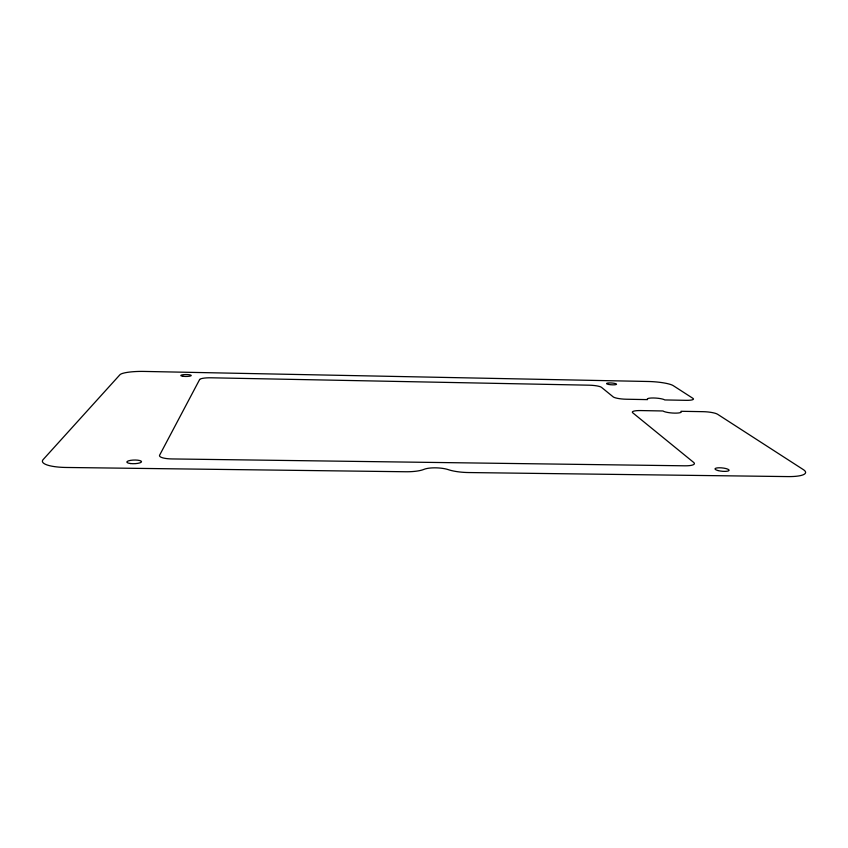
<?xml version="1.0" encoding="UTF-8"?>
<svg xmlns="http://www.w3.org/2000/svg" width="848" height="848" viewBox="0 0 848 848"><rect width="100%" height="100%" fill="white"/><g stroke="black" fill="none" stroke-linecap="round" stroke-linejoin="round"><path stroke-width="1.27" d="M199.63 379.522L159.615 455.196A14.225 3.509 -1 0 0 172.038 458.938L684.824 465.806A13.738 3.222 5.3 0 0 693.738 462.489L632.714 412.775A11.406 2.268 4.4 0 1 640.632 410.57L662.956 410.973A9.434 1.844 4.6 0 0 674.722 413.124A9.434 1.844 4.6 0 0 680.944 411.291L703.13 411.672A11.48 2.226 4.9 0 1 717.578 414.259L803.342 469.622A28.408 6.466 6.3 0 1 787.909 476.587L468.637 472.548A23.246 5.978 2.8 0 1 448.306 469.654A15.063 3.964 2.4 0 0 424.011 469.347A23.331 6.042 2 0 1 405.556 471.753L66.388 467.471A29.85 7.25 -2.2 0 1 43.142 459.584L119.918 374.752A21.189 3.827 -0.4 0 1 143.937 371.424L648.36 381.494A20.225 3.562 4.2 0 1 673.227 385.639L692.964 398.369A10.717 1.972 4.6 0 1 686.011 400.33L664.79 399.938A8.989 1.685 4.4 0 0 653.691 397.988A8.989 1.685 4.4 0 0 647.575 399.62L626.227 399.228A10.664 2.003 4.1 0 1 613.199 396.885L601.486 387.335A10.208 1.866 3.7 0 0 589.254 385.193L211.088 377.795A10.568 1.972 0.2 0 0 199.63 379.522M130.475 463.538A7.346 1.834 -1.5 0 0 141.51 461.683A7.346 1.834 -1.5 0 0 130.507 460.369A7.346 1.834 -1.5 0 0 130.475 463.538M183.263 376.311A5.226 0.954 0 0 0 191.245 375.537A5.226 0.954 0 0 0 183.571 374.657A5.226 0.954 0 0 0 183.263 376.311M718.033 470.566A7.07 1.664 5.8 0 0 729.068 470.396A7.07 1.664 5.8 0 0 719.083 467.778A7.07 1.664 5.8 0 0 718.033 470.566M608.853 384.483A5.024 0.901 3.8 0 0 616.517 384.25A5.024 0.901 3.8 0 0 609.15 382.946A5.024 0.901 3.8 0 0 608.853 384.483"/></g></svg>
